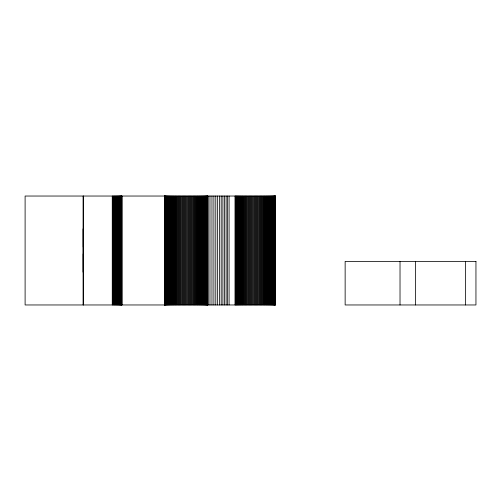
<?xml version="1.0" encoding="UTF-8"?>
<svg xmlns="http://www.w3.org/2000/svg" width="501" height="501" viewBox="0 0 501 501"><rect width="100%" height="100%" fill="white"/><g stroke="black" fill="none" stroke-linecap="round" stroke-linejoin="round"><path stroke-width="0.75" d="M83.247 247.093L83.222 228.713L83.222 272.287L83.197 253.907M465.429 261.39L465.429 304.965M415.529 261.39L415.529 304.965M400.023 261.39L400.023 304.965M275.393 196.035L275.325 304.965M275.199 196.035L275.199 304.965M275.036 196.035L275.036 304.965M274.842 196.035L274.842 304.965M274.617 196.035L274.617 304.965M274.354 196.035L274.354 304.965M274.066 196.035L274.066 304.965M273.74 196.035L273.74 304.965M273.389 196.035L273.389 304.965M273.007 196.035L273.007 304.965M272.594 196.035L272.594 304.965M272.149 196.035L272.149 304.965M271.68 196.035L271.68 304.965M271.179 196.035L271.179 304.965M270.659 196.035L270.659 304.965M270.108 196.035L270.108 304.965M269.525 196.035L269.525 304.965M268.924 196.035L268.924 304.965M268.304 196.035L268.304 304.965M267.659 196.035L267.659 304.965M266.989 196.035L266.989 304.965M266.3 196.035L266.3 304.965M265.593 196.035L265.593 304.965M264.866 196.035L264.866 304.965M264.121 196.035L264.121 304.965M263.363 196.035L263.363 304.965M262.587 196.035L262.587 304.965M261.798 196.035L261.798 304.965M260.996 196.035L260.996 304.965M260.188 196.035L260.188 304.965M259.361 196.035L259.361 304.965M258.535 196.035L258.535 304.965M257.696 196.035L257.696 304.965M256.85 196.035L256.85 304.965M256.005 196.035L256.005 304.965M255.153 196.035L255.153 304.965M254.295 196.035L254.295 304.965M253.443 196.035L253.443 304.965M252.585 196.035L252.585 304.965M251.734 196.035L251.734 304.965M250.882 196.035L250.882 304.965M250.037 196.035L250.037 304.965M249.197 196.035L249.197 304.965M248.364 196.035L248.364 304.965M247.538 196.035L247.538 304.965M246.724 196.035L246.724 304.965M245.916 196.035L245.916 304.965M245.127 196.035L245.127 304.965M244.344 196.035L244.344 304.965M243.58 196.035L243.58 304.965M242.835 196.035L242.835 304.965M242.102 196.035L242.102 304.965M241.388 196.035L241.388 304.965M240.693 196.035L240.693 304.965M240.017 196.035L240.017 304.965M239.359 196.035L239.359 304.965M238.733 196.035L238.733 304.965M238.119 196.035L238.119 304.965M237.537 196.035L237.537 304.965M236.979 196.035L236.979 304.965M236.441 196.035L236.441 304.965M235.933 196.035L235.933 304.965M235.457 196.035L235.457 304.965M235 196.035L235 304.965M229.095 196.035L229.095 304.965M227.642 196.035L227.642 304.965M226.12 196.035L226.12 304.965M224.536 196.035L224.536 304.965M222.895 196.035L222.895 304.965M221.198 196.035L221.198 304.965M219.444 196.035L219.444 304.965M217.647 196.035L217.647 304.965M215.793 196.035L215.793 304.965M213.902 196.035L213.902 304.965M211.967 196.035L211.967 304.965M209.988 196.035L209.988 304.965M207.934 196.035L207.978 304.965M207.834 196.035L207.834 304.965M207.733 196.035L207.733 304.965M207.596 196.035L207.596 304.965M207.433 196.035L207.433 304.965M207.232 196.035L207.232 304.965M207.001 196.035L207.001 304.965M206.731 196.035L206.731 304.965M206.437 196.035L206.437 304.965M206.111 196.035L206.111 304.965M205.754 196.035L205.754 304.965M205.366 196.035L205.366 304.965M204.947 196.035L204.947 304.965M204.502 196.035L204.502 304.965M204.026 196.035L204.026 304.965M203.519 196.035L203.519 304.965M202.993 196.035L202.993 304.965M202.435 196.035L202.435 304.965M201.853 196.035L201.853 304.965M201.252 196.035L201.252 304.965M200.619 196.035L200.619 304.965M199.974 196.035L199.974 304.965M199.298 196.035L199.298 304.965M198.609 196.035L198.609 304.965M197.895 196.035L197.895 304.965M197.169 196.035L197.169 304.965M196.423 196.035L196.423 304.965M195.659 196.035L195.659 304.965M194.883 196.035L194.883 304.965M194.094 196.035L194.094 304.965M193.286 196.035L193.286 304.965M192.478 196.035L192.478 304.965M191.651 196.035L191.651 304.965M190.818 196.035L190.818 304.965M189.979 196.035L189.979 304.965M189.134 196.035L189.134 304.965M188.288 196.035L188.288 304.965M187.437 196.035L187.437 304.965M186.579 196.035L186.579 304.965M185.721 196.035L185.721 304.965M184.869 196.035L184.869 304.965M184.017 196.035L184.017 304.965M183.166 196.035L183.166 304.965M182.32 196.035L182.32 304.965M181.481 196.035L181.481 304.965M180.648 196.035L180.648 304.965M179.828 196.035L179.828 304.965M179.014 196.035L179.014 304.965M178.212 196.035L178.212 304.965M177.423 196.035L177.423 304.965M176.646 196.035L176.646 304.965M175.882 196.035L175.882 304.965M175.137 196.035L175.137 304.965M174.404 196.035L174.404 304.965M173.697 196.035L173.697 304.965M173.002 196.035L173.002 304.965M172.331 196.035L172.331 304.965M171.68 196.035L171.68 304.965M171.054 196.035L171.054 304.965M170.446 196.035L170.446 304.965M169.864 196.035L169.864 304.965M169.313 196.035L169.313 304.965M168.781 196.035L168.781 304.965M168.28 196.035L168.28 304.965M167.804 196.035L167.804 304.965M167.359 196.035L167.359 304.965M166.939 196.035L166.939 304.965M166.551 196.035L166.551 304.965M166.194 196.035L166.194 304.965M165.862 196.035L165.862 304.965M165.568 196.035L165.568 304.965M165.305 196.035L165.305 304.965M165.073 196.035L165.073 304.965M164.873 196.035L164.873 304.965M164.704 196.035L164.704 304.965M164.572 196.035L164.572 304.965M164.472 196.035L164.472 304.965M164.403 196.035L164.372 304.965M121.968 196.035L121.968 304.965M121.837 196.035L121.837 304.965M121.674 196.035L121.674 304.965M121.486 196.035L121.486 304.965M121.267 196.035L121.267 304.965M121.017 196.035L121.017 304.965M120.741 196.035L120.741 304.965M120.434 196.035L120.434 304.965M120.102 196.035L120.102 304.965M119.745 196.035L119.745 304.965M119.357 196.035L119.357 304.965M118.944 196.035L118.944 304.965M118.505 196.035L118.505 304.965M118.048 196.035L118.048 304.965M117.56 196.035L117.56 304.965M117.052 196.035L117.052 304.965M116.52 196.035L116.52 304.965M115.969 196.035L115.969 304.965M115.393 196.035L115.393 304.965M114.804 196.035L114.804 304.965M114.19 196.035L114.19 304.965M113.564 196.035L113.564 304.965M112.913 196.035L112.913 304.965M112.255 196.035L112.255 304.965M83.26 196.035L83.26 304.965M83.197 196.035L83.197 304.965M275.506 196.035L25.106 196.035L25.106 304.965L275.506 304.965L275.462 196.035M475.95 261.39L345.139 261.39L345.139 304.965L475.95 304.965L475.95 261.39"/></g></svg>
